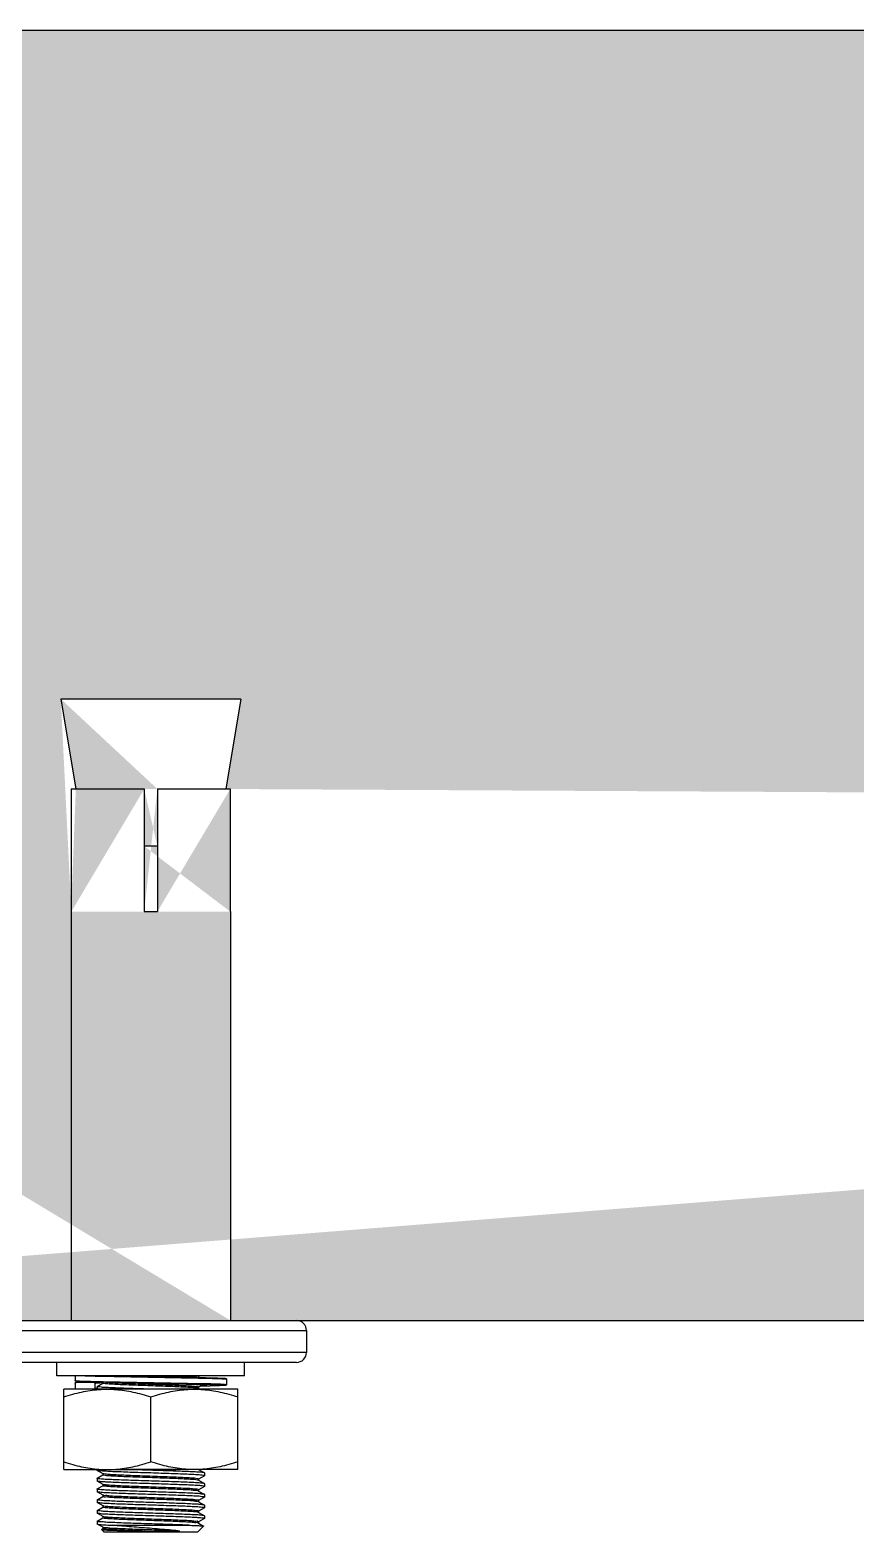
# Model space of a CAD drawing. Extents: x 69728788 to 150676229, y 20327566 to 43663798.
# Drawn here: x 75466547 to 75467007, y 20765391 to 20766228 of the extents above; entities that cross this region are included whole.
import ezdxf

# ---------------------------------------------------------------- set-up
doc = ezdxf.new("R2010")
doc.units = 0
doc.header["$LTSCALE"] = 1000
doc.header["$MEASUREMENT"] = 0
doc.layers.get('0').update_dxf_attribs({"linetype": 'CONTINUOUS'})
for name, color, linetype in [('02___PRT_ALL_AXES', 7, 'CONTINUOUS'), ('11122', 7, 'CONTINUOUS'), ('TC', 151, 'CONTINUOUS')]:
    doc.layers.add(name, color=color, linetype=linetype)

msp = doc.modelspace()

# ---------------------------------------------------------------- hatches: boundary and pattern name
at = {"layer": '11122'}
h = msp.add_hatch(dxfattribs=at)
h.set_pattern_fill('AR-CONC', color=256, scale=50, style=0)
h.set_pattern_definition([(50, (74975439, 21396213.66), (358.63009, -31.37607), [37.5, -412.5]), (355, (74975439, 21396213.66), (-69.37567, 376.09607), [30, -330]), (100.4514, (74975468.88, 21396211.05), (289.25469, 344.71977), [31.8701, -350.57106]), (46.1842, (74975439, 21396313.66), (533.62052, -82.7595), [56.25, -618.75]), (96.6356, (74975483.46, 21396306.77), (467.33135, 487.05894), [47.80514, -525.8565]), (351.1842, (74975439, 21396313.66), (467.33097, 487.0593), [45, -495]), (21, (74975489, 21396288.66), (298.45353, -201.30945), [37.5, -412.5]), (326, (74975489, 21396288.66), (121.65767, 362.57502), [30, -330]), (71.4514, (74975513.86, 21396271.9), (420.11131, 161.26525), [31.8701, -350.57106]), (37.5, (74975438.99, 21396213.66), (6.079928, 166.446927), [0, -326, 0, -335, 0, -331.25]), (7.5, (74975438.99, 21396213.66), (131.53477, 197.205856), [0, -191, 0, -318.5, 0, -126.25]), (327.5, (74975327.49, 21396213.66), (266.911218, -11.277436), [0, -125, 0, -390, 0, -517.5]), (317.5, (74975277.5, 21396213.66), (291.593085, 50.05249), [0, -162.5, 0, -259, 0, -367.5])])
h.paths.add_polyline_path([(75463445.36, 20765832.11), (75463061.07, 20765915.48), (75463246.2, 20765987.1), (75463246.2, 20766227.99), (75473337.88, 20766227.99), (75473337.88, 20765987.1), (75473152.75, 20765915.48), (75473537.04, 20765832.11), (75473337.88, 20765778.81), (75473337.88, 20765508.87), (75463246.2, 20765508.87), (75463246.2, 20765778.81)])
edge = h.paths.add_edge_path(flags=16)
edge.add_line((75466664.14, 20765855.2), (75466655.78, 20765805.07))
edge.add_line((75466664.14, 20765855.2), (75466563.88, 20765855.2))
edge.add_line((75466617.65, 20765805.07), (75466658.29, 20765805.07))
edge.add_line((75466569.73, 20765805.07), (75466610.36, 20765805.07))
edge.add_line((75466617.65, 20765773.17), (75466610.36, 20765773.17))
edge.add_line((75466658.29, 20765736.72), (75466658.44, 20765736.72))
edge.add_line((75466610.36, 20765736.72), (75466617.65, 20765736.72))
edge.add_line((75466569.58, 20765736.72), (75466569.73, 20765736.72))
edge.add_line((75466563.88, 20765855.2), (75466572.24, 20765805.07))
edge.add_line((75466569.58, 20765736.72), (75466569.58, 20765508.87))
edge.add_line((75466569.73, 20765805.07), (75466569.73, 20765736.72))
edge.add_line((75466610.36, 20765805.07), (75466610.36, 20765736.72))
edge.add_line((75466617.65, 20765805.07), (75466617.65, 20765736.72))
edge.add_line((75466658.29, 20765805.07), (75466658.29, 20765736.72))
edge.add_line((75466658.44, 20765736.72), (75466658.44, 20765508.87))
edge.add_line((75466084.14, 20765855.2), (75466092.49, 20765805.07))
edge.add_line((75466084.14, 20765855.2), (75466184.39, 20765855.2))
edge.add_line((75466130.62, 20765805.07), (75466089.98, 20765805.07))
edge.add_line((75466178.55, 20765805.07), (75466137.91, 20765805.07))
edge.add_line((75466130.62, 20765773.17), (75466137.91, 20765773.17))
edge.add_line((75466089.98, 20765736.72), (75466089.83, 20765736.72))
edge.add_line((75466137.91, 20765736.72), (75466130.62, 20765736.72))
edge.add_line((75466178.7, 20765736.72), (75466178.55, 20765736.72))
edge.add_line((75466184.39, 20765855.2), (75466176.04, 20765805.07))
edge.add_line((75466178.7, 20765736.72), (75466178.7, 20765508.87))
edge.add_line((75466178.55, 20765805.07), (75466178.55, 20765736.72))
edge.add_line((75466137.91, 20765805.07), (75466137.91, 20765736.72))
edge.add_line((75466130.62, 20765805.07), (75466130.62, 20765736.72))
edge.add_line((75466089.98, 20765805.07), (75466089.98, 20765736.72))
edge.add_line((75466089.83, 20765736.72), (75466089.83, 20765508.87))
edge.add_line((75470452.35, 20765855.2), (75470444, 20765805.07))
edge.add_line((75470452.35, 20765855.2), (75470352.1, 20765855.2))
edge.add_line((75470405.87, 20765805.07), (75470446.51, 20765805.07))
edge.add_line((75470357.94, 20765805.07), (75470398.58, 20765805.07))
edge.add_line((75470405.87, 20765773.17), (75470398.58, 20765773.17))
edge.add_line((75470446.51, 20765736.72), (75470446.66, 20765736.72))
edge.add_line((75470398.58, 20765736.72), (75470405.87, 20765736.72))
edge.add_line((75470357.79, 20765736.72), (75470357.94, 20765736.72))
edge.add_line((75470352.1, 20765855.2), (75470360.45, 20765805.07))
edge.add_line((75470357.79, 20765736.72), (75470357.79, 20765508.87))
edge.add_line((75470357.94, 20765805.07), (75470357.94, 20765736.72))
edge.add_line((75470398.58, 20765805.07), (75470398.58, 20765736.72))
edge.add_line((75470405.87, 20765805.07), (75470405.87, 20765736.72))
edge.add_line((75470446.51, 20765805.07), (75470446.51, 20765736.72))
edge.add_line((75470446.66, 20765736.72), (75470446.66, 20765508.87))
edge.add_line((75469872.35, 20765855.2), (75469880.71, 20765805.07))
edge.add_line((75469872.35, 20765855.2), (75469972.61, 20765855.2))
edge.add_line((75469918.84, 20765805.07), (75469878.2, 20765805.07))
edge.add_line((75469966.76, 20765805.07), (75469926.13, 20765805.07))
edge.add_line((75469918.84, 20765773.17), (75469926.13, 20765773.17))
edge.add_line((75469878.2, 20765736.72), (75469878.05, 20765736.72))
edge.add_line((75469926.13, 20765736.72), (75469918.84, 20765736.72))
edge.add_line((75469966.91, 20765736.72), (75469966.76, 20765736.72))
edge.add_line((75469972.61, 20765855.2), (75469964.25, 20765805.07))
edge.add_line((75469966.91, 20765736.72), (75469966.91, 20765508.87))
edge.add_line((75469966.76, 20765805.07), (75469966.76, 20765736.72))
edge.add_line((75469926.13, 20765805.07), (75469926.13, 20765736.72))
edge.add_line((75469918.84, 20765805.07), (75469918.84, 20765736.72))
edge.add_line((75469878.2, 20765805.07), (75469878.2, 20765736.72))
edge.add_line((75469878.05, 20765736.72), (75469878.05, 20765508.87))
edge.add_line((75472708.75, 20765854.67), (75472808.85, 20765854.67))
edge.add_line((75472755.16, 20765804.62), (75472714.59, 20765804.62))
edge.add_line((75472803.01, 20765804.62), (75472762.44, 20765804.62))
edge.add_line((75472708.75, 20765854.67), (75472717.09, 20765804.62))
edge.add_line((75472803.01, 20765804.62), (75472803.01, 20765736.37))
edge.add_line((75472762.44, 20765804.62), (75472762.44, 20765736.37))
edge.add_line((75472755.16, 20765804.62), (75472755.16, 20765736.37))
edge.add_line((75472714.59, 20765804.62), (75472714.59, 20765736.37))
edge.add_line((75472808.85, 20765854.67), (75472800.51, 20765804.62))
edge.add_line((75472714.59, 20765736.37), (75472714.44, 20765736.37))
edge.add_line((75472762.44, 20765736.37), (75472755.16, 20765736.37))
edge.add_line((75472803.16, 20765736.37), (75472803.01, 20765736.37))
edge.add_line((75472803.16, 20765736.37), (75472803.16, 20765508.87))
edge.add_line((75472714.44, 20765736.37), (75472714.44, 20765508.87))
edge.add_line((75472755.16, 20765772.77), (75472762.44, 20765772.77))

# ---------------------------------------------------------------- linework, layer by layer
at = {"color": 0, "linetype": 'Continuous'}
for p, q in [((75466569.73, 20765805.07), (75466569.73, 20765736.72)), ((75466569.73, 20765805.07), (75466610.36, 20765805.07)), ((75466610.36, 20765805.07), (75466610.36, 20765736.72)), ((75466617.65, 20765805.07), (75466617.65, 20765736.72)), ((75466617.65, 20765805.07), (75466658.29, 20765805.07)), ((75466658.29, 20765805.07), (75466658.29, 20765736.72)), ((75466569.58, 20765736.72), (75466569.58, 20765508.87)), ((75466569.58, 20765736.72), (75466569.73, 20765736.72)), ((75466610.36, 20765736.72), (75466617.65, 20765736.72)), ((75466658.29, 20765736.72), (75466658.44, 20765736.72)), ((75466658.44, 20765736.72), (75466658.44, 20765508.87)), ((75466052.99, 20765508.87), (75466697.92, 20765508.87)), ((75466047.39, 20765503.27), (75466700.72, 20765503.27)), ((75466700.72, 20765503.27), (75466700.72, 20765491.14)), ((75466700.72, 20765491.14), (75466047.39, 20765491.14)), ((75466695.12, 20765485.54), (75466052.99, 20765485.54)), ((75466571.82, 20765478.07), (75466571.82, 20765475.46)), ((75466571.82, 20765473.96), (75466571.82, 20765473.97)), ((75466571.82, 20765473.96), (75466571.82, 20765470.98)), ((75466582.46, 20765474.34), (75466572.2, 20765474.34)), ((75466574.04, 20765474.87), (75466573.57, 20765474.9)), ((75466574.6, 20765474.84), (75466574.04, 20765474.87)), ((75466575.26, 20765474.81), (75466574.6, 20765474.84)), ((75466576.05, 20765474.77), (75466575.26, 20765474.81)), ((75466577.5, 20765474.72), (75466576.05, 20765474.77)), ((75466579.99, 20765474.64), (75466577.5, 20765474.72)), ((75466577.52, 20765478.07), (75466583.02, 20765477.91)), ((75466582.47, 20765474.57), (75466579.99, 20765474.64)), ((75466595.75, 20765474.28), (75466582.47, 20765474.57)), ((75466582.86, 20765470.67), (75466582.65, 20765470.6)), ((75466582.91, 20765470.71), (75466582.86, 20765470.67)), ((75466583.02, 20765470.96), (75466582.91, 20765470.71)), ((75466583.02, 20765477.91), (75466584.03, 20765477.89)), ((75466583.02, 20765470.98), (75466583.02, 20765473.78)), ((75466583.02, 20765470.98), (75466583.02, 20765470.96)), ((75466584.14, 20765470.82), (75466583.73, 20765470.79)), ((75466584.03, 20765477.89), (75466584.14, 20765477.88)), ((75466584.14, 20765477.88), (75466584.18, 20765477.88)), ((75466584.14, 20765472.1), (75466584.19, 20765472.15)), ((75466584.18, 20765477.88), (75466640.59, 20765476.84)), ((75466584.19, 20765472.15), (75466587.36, 20765473.98)), ((75466587.12, 20765474.83), (75466587.38, 20765474.82)), ((75466587.38, 20765474.82), (75466587.43, 20765474.82)), ((75466587.38, 20765473.96), (75466587.38, 20765474.45)), ((75466587.43, 20765474.82), (75466643.84, 20765473.78)), ((75466593.12, 20765478.07), (75466613.93, 20765477.7)), ((75466606.82, 20765474.09), (75466595.75, 20765474.28)), ((75466598.24, 20765478.07), (75466603.1, 20765477.95)), ((75466598.24, 20765478.07), (75466611.27, 20765477.76)), ((75466603.1, 20765477.95), (75466610.32, 20765477.78)), ((75466611.07, 20765474.01), (75466606.82, 20765474.09)), ((75466610.32, 20765477.78), (75466613.93, 20765477.7)), ((75466611.07, 20765474.01), (75466614.01, 20765473.96)), ((75466611.27, 20765477.76), (75466613.93, 20765477.7)), ((75466613.93, 20765477.7), (75466630.43, 20765477.41)), ((75466613.93, 20765477.7), (75466614.01, 20765477.7)), ((75466614.01, 20765473.96), (75466614.78, 20765473.94)), ((75466614.01, 20765473.96), (75466614.78, 20765473.95)), ((75466614.78, 20765473.95), (75466643.59, 20765473.4)), ((75466617.62, 20765473.88), (75466614.78, 20765473.94)), ((75466624.71, 20765473.71), (75466617.62, 20765473.88)), ((75466629.55, 20765473.59), (75466624.71, 20765473.71)), ((75466633.6, 20765473.48), (75466629.55, 20765473.59)), ((75466636.14, 20765473.4), (75466633.6, 20765473.48)), ((75466638.28, 20765473.33), (75466636.14, 20765473.4)), ((75466640.04, 20765473.26), (75466638.28, 20765473.33)), ((75466641.48, 20765473.2), (75466640.04, 20765473.26)), ((75466640.58, 20765471.02), (75466640.46, 20765471.07)), ((75466640.59, 20765471.03), (75466641.34, 20765470.6)), ((75466640.64, 20765477.7), (75466640.64, 20765477.2)), ((75466640.64, 20765476.83), (75466640.9, 20765476.83)), ((75466640.64, 20765471.72), (75466640.64, 20765471.03)), ((75466641.34, 20765478.07), (75466640.65, 20765477.67)), ((75466643.1, 20765473.11), (75466640.65, 20765471.7)), ((75466640.9, 20765476.83), (75466644.6, 20765476.74)), ((75466642.28, 20765473.16), (75466641.48, 20765473.2)), ((75466646.68, 20765472.36), (75466641.58, 20765472.24)), ((75466642.96, 20765473.12), (75466642.28, 20765473.16)), ((75466643.54, 20765473.09), (75466642.96, 20765473.12)), ((75466643.1, 20765473.12), (75466643.19, 20765473.11)), ((75466643.19, 20765473.11), (75466643.79, 20765473.01)), ((75466643.59, 20765473.4), (75466643.83, 20765473.4)), ((75466643.83, 20765473.4), (75466643.87, 20765473.4)), ((75466643.84, 20765473.78), (75466643.88, 20765473.77)), ((75466649.63, 20765472.45), (75466646.68, 20765472.36)), ((75466651.34, 20765472.51), (75466649.63, 20765472.45)), ((75466652.29, 20765472.55), (75466651.34, 20765472.51)), ((75466653.09, 20765472.58), (75466652.29, 20765472.55)), ((75466656.2, 20765476.2), (75466656.2, 20765473.22)), ((75466584.19, 20765425.35), (75466584.14, 20765425.4)), ((75466584.14, 20765420.92), (75466584.19, 20765420.97)), ((75466587.38, 20765423.5), (75466584.19, 20765425.35)), ((75466584.19, 20765420.97), (75466587.36, 20765422.81)), ((75466587.43, 20765423.47), (75466587.38, 20765423.5)), ((75466587.38, 20765422.79), (75466587.38, 20765423.47)), ((75466587.78, 20765423.37), (75466587.45, 20765423.51)), ((75466640.59, 20765419.85), (75466640.47, 20765419.9)), ((75466640.59, 20765419.86), (75466640.64, 20765419.83)), ((75466640.64, 20765425.8), (75466643.83, 20765423.96)), ((75466640.64, 20765420.55), (75466640.64, 20765419.86)), ((75466640.64, 20765419.83), (75466643.83, 20765417.99)), ((75466643.83, 20765422.36), (75466640.65, 20765420.52)), ((75466643.88, 20765423.91), (75466643.83, 20765423.96)), ((75466584.19, 20765419.37), (75466584.14, 20765419.43)), ((75466584.14, 20765414.95), (75466584.19, 20765415)), ((75466584.19, 20765413.4), (75466584.14, 20765413.45)), ((75466587.38, 20765417.53), (75466584.19, 20765419.37)), ((75466584.19, 20765415), (75466587.36, 20765416.83)), ((75466587.38, 20765411.56), (75466584.19, 20765413.4)), ((75466587.43, 20765417.5), (75466587.38, 20765417.53)), ((75466587.38, 20765416.81), (75466587.38, 20765417.5)), ((75466587.43, 20765411.53), (75466587.38, 20765411.56)), ((75466587.38, 20765410.84), (75466587.38, 20765411.53)), ((75466587.54, 20765411.48), (75466587.52, 20765411.55)), ((75466640.59, 20765413.88), (75466640.64, 20765413.86)), ((75466640.64, 20765414.57), (75466640.64, 20765413.88)), ((75466640.64, 20765413.86), (75466643.83, 20765412.01)), ((75466643.83, 20765416.39), (75466640.65, 20765414.55)), ((75466643.88, 20765417.93), (75466643.83, 20765417.99)), ((75466643.88, 20765411.96), (75466643.83, 20765412.01)), ((75466584.14, 20765408.97), (75466584.19, 20765409.03)), ((75466584.19, 20765407.43), (75466584.14, 20765407.48)), ((75466584.14, 20765403), (75466584.19, 20765403.05)), ((75466584.19, 20765409.03), (75466587.36, 20765410.86)), ((75466587.38, 20765405.58), (75466584.19, 20765407.43)), ((75466584.19, 20765403.05), (75466587.36, 20765404.89)), ((75466587.43, 20765405.55), (75466587.38, 20765405.58)), ((75466587.38, 20765404.87), (75466587.38, 20765405.55)), ((75466587.57, 20765405.53), (75466587.44, 20765405.58)), ((75466640.59, 20765407.91), (75466640.6, 20765407.97)), ((75466640.59, 20765407.91), (75466640.64, 20765407.88)), ((75466640.64, 20765408.6), (75466640.64, 20765407.91)), ((75466640.64, 20765407.88), (75466643.83, 20765406.04)), ((75466643.83, 20765410.41), (75466640.65, 20765408.58)), ((75466643.83, 20765404.44), (75466640.65, 20765402.6)), ((75466643.88, 20765405.99), (75466643.83, 20765406.04)), ((75466584.19, 20765401.45), (75466584.14, 20765401.51)), ((75466584.14, 20765397.03), (75466584.19, 20765397.08)), ((75466584.14, 20765395.53), (75466584.19, 20765395.48)), ((75466587.38, 20765399.61), (75466584.19, 20765401.45)), ((75466584.19, 20765397.08), (75466587.36, 20765398.91)), ((75466587.38, 20765393.64), (75466584.19, 20765395.48)), ((75466587.43, 20765399.58), (75466587.38, 20765399.61)), ((75466587.38, 20765398.89), (75466587.38, 20765399.58)), ((75466587.5, 20765399.48), (75466587.41, 20765399.59)), ((75466592.88, 20765394.79), (75466635.12, 20765394.79)), ((75466640.5, 20765395.92), (75466640.44, 20765396.02)), ((75466640.58, 20765401.92), (75466640.46, 20765401.97)), ((75466640.59, 20765401.94), (75466640.64, 20765401.91)), ((75466640.59, 20765395.96), (75466640.64, 20765395.94)), ((75466640.64, 20765402.63), (75466640.64, 20765401.94)), ((75466640.64, 20765401.91), (75466643.83, 20765400.07)), ((75466640.64, 20765396.65), (75466640.64, 20765395.96)), ((75466640.64, 20765395.94), (75466643.39, 20765394.35)), ((75466643.83, 20765398.47), (75466640.65, 20765396.63)), ((75466643.88, 20765400.01), (75466643.83, 20765400.07)), ((75466587.88, 20765391.05), (75466586.51, 20765392.42)), ((75466586.52, 20765392.46), (75466587.36, 20765392.94)), ((75466587.43, 20765393.61), (75466587.38, 20765393.64)), ((75466587.38, 20765392.92), (75466587.38, 20765393.61)), ((75466587.88, 20765391.05), (75466640.14, 20765391.05)), ((75466610.45, 20765391.55), (75466630.16, 20765391.55)), ((75466640.14, 20765391.05), (75466643.4, 20765394.31)), ((75466643.39, 20765394.35), (75466643.4, 20765394.31))]:
    msp.add_line(p, q, dxfattribs=at)
for points in [[(75466573.57, 20765474.9), (75466573.36, 20765474.91), (75466573.18, 20765474.93), (75466573.01, 20765474.94), (75466572.86, 20765474.95), (75466572.73, 20765474.97), (75466572.61, 20765474.98), (75466572.51, 20765474.99), (75466572.41, 20765475), (75466572.33, 20765475.02), (75466572.26, 20765475.03), (75466572.19, 20765475.05), (75466572.13, 20765475.07), (75466572.06, 20765475.1), (75466571.97, 20765475.15), (75466571.85, 20765475.31), (75466571.82, 20765475.44)], [(75466572.45, 20765474.42), (75466573, 20765474.48), (75466573.97, 20765474.54), (75466575.71, 20765474.63), (75466577.83, 20765474.71)], [(75466583.73, 20765470.79), (75466583.56, 20765470.77), (75466583.41, 20765470.76), (75466583.27, 20765470.74), (75466583.15, 20765470.73), (75466583.05, 20765470.71), (75466582.97, 20765470.7), (75466582.9, 20765470.69)], [(75466630.43, 20765477.41), (75466635.54, 20765477.31), (75466640.25, 20765477.21)], [(75466640.25, 20765477.21), (75466644.48, 20765477.11), (75466648.12, 20765477.02), (75466651.13, 20765476.92), (75466653.38, 20765476.82), (75466654.45, 20765476.76), (75466654.99, 20765476.72), (75466655.3, 20765476.69), (75466655.51, 20765476.67), (75466655.66, 20765476.64), (75466655.76, 20765476.62), (75466655.85, 20765476.6), (75466655.92, 20765476.58), (75466656.01, 20765476.54), (75466656.12, 20765476.44), (75466656.19, 20765476.23), (75466656.2, 20765476.2)], [(75466645.18, 20765472.91), (75466645.17, 20765472.91), (75466645.15, 20765472.92), (75466645.1, 20765472.93), (75466645.03, 20765472.94), (75466644.94, 20765472.96), (75466644.83, 20765472.97), (75466644.71, 20765472.99), (75466644.57, 20765473), (75466644.41, 20765473.02), (75466644.22, 20765473.03), (75466644.02, 20765473.05), (75466643.79, 20765473.07), (75466643.54, 20765473.09)], [(75466656.2, 20765473.22), (75466656.19, 20765473.16), (75466656.09, 20765472.96), (75466655.99, 20765472.87), (75466655.92, 20765472.84), (75466655.85, 20765472.81), (75466655.78, 20765472.8), (75466655.71, 20765472.78), (75466655.63, 20765472.77), (75466655.53, 20765472.75), (75466655.42, 20765472.74), (75466655.3, 20765472.73), (75466655.15, 20765472.71), (75466654.98, 20765472.7), (75466654.79, 20765472.68), (75466654.58, 20765472.67), (75466654.34, 20765472.65), (75466654.07, 20765472.63), (75466653.77, 20765472.62), (75466653.09, 20765472.58)]]:
    msp.add_lwpolyline(points, dxfattribs=at)
for centre, start, end in [((75466695.12, 20765503.27), 0, 90), ((75466695.12, 20765491.14), 270, 0)]:
    msp.add_arc(centre, 5.6, start, end, dxfattribs=at)
for points, start_tangent, end_tangent in [([(75466571.82, 20765475.46), (75466572.22, 20765475.36), (75466573.41, 20765475.26), (75466575.28, 20765475.16), (75466577.57, 20765475.08), (75466580.17, 20765475), (75466582.91, 20765474.93), (75466585.74, 20765474.86), (75466587.12, 20765474.83)], (0.000812, -1), (0.999759, -0.021948)), ([(75466571.82, 20765473.97), (75466571.85, 20765474.1), (75466571.93, 20765474.23), (75466572.05, 20765474.31), (75466572.2, 20765474.34)], (0.022015, 0.999758), (1, 0.000012)), ([(75466572.2, 20765470.6), (75466572.05, 20765470.63), (75466571.93, 20765470.71), (75466571.85, 20765470.83), (75466571.82, 20765470.98)], (-1, 0.000009), (0, 1)), ([(75466577.81, 20765474.71), (75466575.73, 20765474.63), (75466573.82, 20765474.53), (75466572.6, 20765474.44), (75466572.2, 20765474.34)], (-0.999134, -0.041598), (-0.00163, -0.999999)), ([(75466583.76, 20765474.54), (75466583.54, 20765474.52), (75466583.01, 20765474.47), (75466582.68, 20765474.42), (75466582.51, 20765474.38), (75466582.46, 20765474.34)], (-0.996851, -0.079298), (-0.000108, -1)), ([(75466582.46, 20765474.34), (75466582.64, 20765474.31), (75466582.79, 20765474.23), (75466582.91, 20765474.1), (75466582.99, 20765473.95), (75466583.02, 20765473.78)], (1, 0.000001), (0, -1)), ([(75466587.37, 20765474.16), (75466585.99, 20765474.09), (75466584.87, 20765474.02), (75466584.08, 20765473.96), (75466583.56, 20765473.91), (75466583.24, 20765473.86), (75466583.07, 20765473.82), (75466583.02, 20765473.78)], (-0.998986, -0.045029), (-0.000052, -1)), ([(75466584.14, 20765471.15), (75466583.37, 20765471.08), (75466583.02, 20765470.98)], (-0.986244, -0.165296), (-0.000736, -1)), ([(75466614.01, 20765470.6), (75466608.53, 20765470.78), (75466602.81, 20765470.97), (75466597.53, 20765471.16), (75466592.99, 20765471.34), (75466589.28, 20765471.53), (75466586.45, 20765471.72), (75466584.72, 20765471.91), (75466584.14, 20765472.09)], (-0.999492, 0.031868), (-0.050502, 0.998724)), ([(75466584.14, 20765472.09), (75466584.14, 20765472.1)], (-0.050503, 0.998724), (0, 1)), ([(75466587.38, 20765474.16), (75466587.37, 20765474.16)], (-0.998988, -0.044986), (-0.998986, -0.04503)), ([(75466587.4, 20765474.16), (75466587.38, 20765474.16)], (-0.998993, -0.044859), (-0.998988, -0.044985)), ([(75466640.46, 20765471.07), (75466640.11, 20765471.16), (75466638.42, 20765471.37), (75466635.63, 20765471.57), (75466631.88, 20765471.77), (75466627.32, 20765471.97), (75466622.17, 20765472.17), (75466616.66, 20765472.37), (75466611.03, 20765472.58), (75466605.53, 20765472.78), (75466600.4, 20765472.98), (75466595.89, 20765473.18), (75466592.19, 20765473.38), (75466589.47, 20765473.58), (75466587.84, 20765473.78), (75466587.39, 20765473.97)], (-0.943848, 0.33038), (-0.613481, 0.789709)), ([(75466637.85, 20765472.15), (75466635.63, 20765472.31), (75466631.88, 20765472.52), (75466627.32, 20765472.72), (75466622.17, 20765472.92), (75466616.66, 20765473.12), (75466611.03, 20765473.32), (75466605.53, 20765473.52), (75466600.4, 20765473.72), (75466595.89, 20765473.93), (75466592.19, 20765474.13), (75466589.47, 20765474.33), (75466588.68, 20765474.37)], (-0.997868, 0.065264), (-0.995147, 0.098398)), ([(75466614.78, 20765473.94), (75466615.22, 20765473.93), (75466618.43, 20765473.86), (75466621.69, 20765473.79), (75466625.03, 20765473.71), (75466628.47, 20765473.62), (75466631.91, 20765473.53), (75466635.34, 20765473.43), (75466638.51, 20765473.32), (75466641.15, 20765473.22), (75466643.1, 20765473.12)], (0.999741, -0.022737), (0.990934, -0.134352)), ([(75466639.45, 20765477.22), (75466637.56, 20765477.41), (75466634.41, 20765477.61), (75466630.35, 20765477.81), (75466625.56, 20765478.02), (75466624.16, 20765478.07)], (-0.998972, 0.045339), (-0.999262, 0.038405)), ([(75466640.64, 20765471.72), (75466640.11, 20765471.91), (75466638.42, 20765472.11), (75466637.85, 20765472.15)], (-0.48086, 0.876797), (-0.997868, 0.065264)), ([(75466640.58, 20765477.74), (75466640.59, 20765477.75), (75466639.65, 20765477.96), (75466638.47, 20765478.04)], (0.580061, 0.814573), (-0.993596, 0.112994)), ([(75466640.59, 20765476.84), (75466640.61, 20765476.84)], (0.999751, -0.022298), (0.999751, -0.02232)), ([(75466640.61, 20765476.84), (75466640.64, 20765476.83)], (0.999751, -0.02232), (0.99975, -0.022351)), ([(75466643.87, 20765473.4), (75466646.31, 20765473.33), (75466649.66, 20765473.23), (75466652.32, 20765473.14), (75466654.26, 20765473.04), (75466655.43, 20765472.94), (75466655.82, 20765472.84), (75466655.42, 20765472.74), (75466654.23, 20765472.64), (75466652.28, 20765472.55), (75466649.6, 20765472.45), (75466646.27, 20765472.35), (75466642.54, 20765472.26), (75466641.58, 20765472.24)], (0.999709, -0.024139), (-0.999744, -0.022638)), ([(75466643.79, 20765473.01), (75466644.57, 20765473), (75466645.28, 20765472.9), (75466645.29, 20765472.79), (75466644.6, 20765472.68), (75466643.23, 20765472.58), (75466642.07, 20765472.49)], (0.991548, -0.129742), (-0.99958, -0.028996)), ([(75466644.09, 20765473.07), (75466642.88, 20765472.95), (75466642.81, 20765472.94)], (-0.997933, 0.064259), (-0.990272, -0.139145)), ([(75466643.88, 20765473.77), (75466646.6, 20765473.71), (75466649.98, 20765473.61), (75466652.66, 20765473.51), (75466654.62, 20765473.41), (75466655.8, 20765473.31), (75466656.2, 20765473.22)], (0.999719, -0.023686), (0.185176, -0.982705)), ([(75466644.6, 20765476.74), (75466648.11, 20765476.65), (75466651.24, 20765476.55), (75466653.64, 20765476.45), (75466655.27, 20765476.35), (75466656.09, 20765476.25), (75466656.1, 20765476.2)], (0.999753, -0.022244), (0.014583, -0.999894)), ([(75466584.14, 20765420.91), (75466584.14, 20765420.92)], (-0.050198, 0.998739), (0, 1)), ([(75466643.86, 20765418), (75466643.31, 20765418.12), (75466641.64, 20765418.3), (75466638.94, 20765418.49), (75466635.29, 20765418.67), (75466630.82, 20765418.86), (75466625.66, 20765419.05), (75466620.11, 20765419.23), (75466614.38, 20765419.41), (75466608.56, 20765419.6), (75466602.85, 20765419.79), (75466597.59, 20765419.98), (75466593.06, 20765420.17), (75466589.31, 20765420.35), (75466586.47, 20765420.54), (75466584.72, 20765420.73), (75466584.14, 20765420.91)], (-0.44984, 0.893109), (-0.050197, 0.998739)), ([(75466643.87, 20765422.42), (75466643.3, 20765422.6), (75466641.6, 20765422.79), (75466638.84, 20765422.97), (75466635.13, 20765423.16), (75466630.6, 20765423.35), (75466625.44, 20765423.53), (75466619.84, 20765423.72), (75466614.01, 20765423.91), (75466608.18, 20765424.09), (75466602.58, 20765424.28), (75466597.42, 20765424.47), (75466592.89, 20765424.65), (75466589.18, 20765424.84), (75466586.42, 20765425.03), (75466584.72, 20765425.21), (75466584.16, 20765425.33)], (-0.050562, 0.998721), (-0.439744, 0.898123)), ([(75466640.47, 20765419.9), (75466640.05, 20765420), (75466638.29, 20765420.2), (75466635.44, 20765420.4), (75466631.63, 20765420.61), (75466627.04, 20765420.81), (75466621.86, 20765421.01), (75466616.33, 20765421.21), (75466610.7, 20765421.41), (75466605.21, 20765421.61), (75466600.12, 20765421.81), (75466595.65, 20765422.02), (75466592, 20765422.22), (75466589.34, 20765422.42), (75466587.78, 20765422.62), (75466587.4, 20765422.81)], (-0.952949, 0.303131), (-0.642644, 0.766165)), ([(75466640.64, 20765420.55), (75466640.05, 20765420.75), (75466638.29, 20765420.95), (75466635.44, 20765421.15), (75466631.63, 20765421.35), (75466627.04, 20765421.55), (75466621.86, 20765421.76), (75466616.33, 20765421.96), (75466610.7, 20765422.16), (75466605.21, 20765422.36), (75466600.12, 20765422.56), (75466595.65, 20765422.76), (75466592, 20765422.96), (75466589.34, 20765423.17), (75466587.78, 20765423.37)], (0.000602, 1), (-0.941401, 0.337289)), ([(75466643.88, 20765422.41), (75466643.87, 20765422.42)], (0, 1), (-0.050563, 0.998721)), ([(75466606.28, 20765413.7), (75466601.04, 20765413.88), (75466596.22, 20765414.06), (75466592.08, 20765414.24), (75466588.69, 20765414.41), (75466586.19, 20765414.59), (75466584.66, 20765414.77), (75466584.14, 20765414.94)], (-0.999457, 0.032936), (-0.056644, 0.998394)), ([(75466584.14, 20765414.94), (75466584.14, 20765414.95)], (-0.056644, 0.998394), (0, 1)), ([(75466643.87, 20765410.48), (75466643.3, 20765410.65), (75466641.6, 20765410.84), (75466638.84, 20765411.03), (75466635.13, 20765411.21), (75466630.6, 20765411.4), (75466625.44, 20765411.59), (75466619.84, 20765411.77), (75466614.01, 20765411.96), (75466608.18, 20765412.15), (75466602.58, 20765412.33), (75466597.42, 20765412.52), (75466592.89, 20765412.71), (75466589.18, 20765412.89), (75466586.42, 20765413.08), (75466584.72, 20765413.27), (75466584.16, 20765413.39)], (-0.050562, 0.998721), (-0.439744, 0.898123)), ([(75466606.28, 20765418.18), (75466601.68, 20765418.34), (75466597.42, 20765418.49), (75466593.59, 20765418.65), (75466590.31, 20765418.8), (75466587.67, 20765418.96), (75466585.73, 20765419.12), (75466584.54, 20765419.27), (75466584.17, 20765419.36)], (-0.999457, 0.032936), (-0.630908, 0.775858)), ([(75466607.12, 20765415.57), (75466601.86, 20765415.77), (75466597.14, 20765415.97), (75466593.19, 20765416.17), (75466590.16, 20765416.37), (75466588.2, 20765416.58), (75466587.39, 20765416.78), (75466587.4, 20765416.79)], (-0.999318, 0.036929), (0.642637, 0.766171)), ([(75466607.12, 20765416.32), (75466601.86, 20765416.52), (75466597.14, 20765416.72), (75466593.19, 20765416.92), (75466590.16, 20765417.12), (75466588.2, 20765417.32), (75466587.4, 20765417.48)], (-0.999318, 0.036929), (-0.631336, 0.77551)), ([(75466640.58, 20765408.64), (75466640.59, 20765408.66), (75466639.65, 20765408.86), (75466637.56, 20765409.06), (75466634.41, 20765409.26), (75466630.35, 20765409.46), (75466625.56, 20765409.67), (75466620.26, 20765409.87), (75466614.67, 20765410.07), (75466609.06, 20765410.27), (75466603.66, 20765410.47), (75466598.73, 20765410.67), (75466594.48, 20765410.88), (75466591.11, 20765411.08), (75466588.76, 20765411.28), (75466587.54, 20765411.48)], (0.580286, 0.814413), (-0.375024, 0.927015)), ([(75466643.87, 20765416.45), (75466643.38, 20765416.61), (75466641.89, 20765416.79), (75466639.47, 20765416.96), (75466636.2, 20765417.14), (75466632.19, 20765417.31), (75466627.57, 20765417.48), (75466622.49, 20765417.66), (75466617.13, 20765417.83), (75466611.67, 20765418.01), (75466606.28, 20765418.18)], (-0.05872, 0.998275), (-0.999457, 0.032936)), ([(75466643.86, 20765412.03), (75466643.26, 20765412.15), (75466641.39, 20765412.35), (75466638.35, 20765412.55), (75466634.39, 20765412.74), (75466629.62, 20765412.93), (75466624.11, 20765413.12), (75466618.18, 20765413.32), (75466612.18, 20765413.51), (75466606.28, 20765413.7)], (-0.402552, 0.915397), (-0.999457, 0.032936)), ([(75466640.56, 20765414.52), (75466640.39, 20765414.7), (75466639.04, 20765414.9), (75466636.56, 20765415.11), (75466633.07, 20765415.31), (75466628.74, 20765415.51), (75466623.74, 20765415.71), (75466618.31, 20765415.91), (75466612.68, 20765416.11), (75466607.12, 20765416.32)], (-0.491794, 0.870711), (-0.999318, 0.036929)), ([(75466640.52, 20765413.83), (75466640.39, 20765413.96), (75466639.04, 20765414.16), (75466636.56, 20765414.36), (75466633.07, 20765414.56), (75466628.74, 20765414.76), (75466623.74, 20765414.96), (75466618.31, 20765415.17), (75466612.68, 20765415.37), (75466607.12, 20765415.57)], (-0.623148, 0.782104), (-0.999318, 0.036929)), ([(75466643.88, 20765416.44), (75466643.87, 20765416.45)], (0, 1), (-0.05872, 0.998275)), ([(75466584.14, 20765408.96), (75466584.14, 20765408.97)], (-0.050245, 0.998737), (0, 1)), ([(75466643.86, 20765406.05), (75466643.31, 20765406.17), (75466641.64, 20765406.36), (75466638.94, 20765406.54), (75466635.29, 20765406.73), (75466630.83, 20765406.91), (75466625.67, 20765407.1), (75466620.11, 20765407.28), (75466614.38, 20765407.47), (75466608.57, 20765407.65), (75466602.85, 20765407.84), (75466597.58, 20765408.03), (75466593.05, 20765408.22), (75466589.31, 20765408.41), (75466586.47, 20765408.6), (75466584.72, 20765408.79), (75466584.14, 20765408.96)], (-0.449883, 0.893087), (-0.050246, 0.998737)), ([(75466584.14, 20765402.99), (75466584.14, 20765403)], (-0.051676, 0.998664), (0, 1)), ([(75466643.86, 20765400.08), (75466643.3, 20765400.2), (75466641.54, 20765400.39), (75466638.69, 20765400.58), (75466634.94, 20765400.77), (75466630.43, 20765400.95), (75466625.18, 20765401.14), (75466619.48, 20765401.33), (75466613.66, 20765401.52), (75466607.91, 20765401.7), (75466602.37, 20765401.89), (75466597.22, 20765402.07), (75466592.75, 20765402.26), (75466589.09, 20765402.44), (75466586.37, 20765402.63), (75466584.7, 20765402.81), (75466584.14, 20765402.99)], (-0.43573, 0.900078), (-0.051676, 0.998664)), ([(75466643.87, 20765404.5), (75466643.3, 20765404.68), (75466641.6, 20765404.87), (75466638.84, 20765405.05), (75466635.13, 20765405.24), (75466630.6, 20765405.43), (75466625.44, 20765405.61), (75466619.84, 20765405.8), (75466614.01, 20765405.99), (75466608.18, 20765406.17), (75466602.58, 20765406.36), (75466597.42, 20765406.55), (75466592.89, 20765406.73), (75466589.18, 20765406.92), (75466586.42, 20765407.11), (75466584.72, 20765407.29), (75466584.16, 20765407.41)], (-0.050562, 0.998721), (-0.439744, 0.898123)), ([(75466640.46, 20765401.97), (75466640.11, 20765402.07), (75466638.42, 20765402.27), (75466635.63, 20765402.47), (75466631.88, 20765402.67), (75466627.33, 20765402.88), (75466622.18, 20765403.08), (75466616.66, 20765403.28), (75466611.03, 20765403.48), (75466605.53, 20765403.68), (75466600.41, 20765403.88), (75466595.89, 20765404.08), (75466592.19, 20765404.29), (75466589.47, 20765404.49), (75466587.84, 20765404.69), (75466587.39, 20765404.88)], (-0.94381, 0.330487), (-0.61327, 0.789874)), ([(75466640.6, 20765407.97), (75466639.65, 20765408.11), (75466637.56, 20765408.32), (75466634.41, 20765408.52), (75466630.35, 20765408.72), (75466625.56, 20765408.92), (75466620.26, 20765409.12), (75466614.67, 20765409.32), (75466609.06, 20765409.52), (75466603.66, 20765409.73), (75466598.73, 20765409.93), (75466594.48, 20765410.13), (75466591.11, 20765410.33), (75466588.76, 20765410.53), (75466587.54, 20765410.73), (75466587.51, 20765410.86)], (-0.394986, 0.918687), (-0.127461, 0.991844)), ([(75466640.64, 20765402.62), (75466640.11, 20765402.82), (75466638.42, 20765403.02), (75466635.63, 20765403.22), (75466631.88, 20765403.42), (75466627.33, 20765403.62), (75466622.18, 20765403.82), (75466616.66, 20765404.02), (75466611.03, 20765404.23), (75466605.53, 20765404.43), (75466600.41, 20765404.63), (75466595.89, 20765404.83), (75466592.19, 20765405.03), (75466589.47, 20765405.23), (75466587.84, 20765405.44), (75466587.57, 20765405.53)], (-0.481675, 0.87635), (-0.930204, 0.367043)), ([(75466643.88, 20765410.47), (75466643.87, 20765410.48)], (0, 1), (-0.050563, 0.998721)), ([(75466643.88, 20765404.49), (75466643.87, 20765404.5)], (0, 1), (-0.050563, 0.998721)), ([(75466643.87, 20765398.53), (75466643.3, 20765398.71), (75466641.6, 20765398.89), (75466638.84, 20765399.08), (75466635.13, 20765399.27), (75466630.6, 20765399.45), (75466625.44, 20765399.64), (75466619.84, 20765399.83), (75466614.01, 20765400.01), (75466608.18, 20765400.2), (75466602.58, 20765400.39), (75466597.42, 20765400.57), (75466592.89, 20765400.76), (75466589.18, 20765400.95), (75466586.42, 20765401.13), (75466584.72, 20765401.32), (75466584.16, 20765401.44)], (-0.050562, 0.998721), (-0.439744, 0.898123)), ([(75466584.19, 20765395.49), (75466584.71, 20765395.35), (75466586.41, 20765395.16), (75466589.17, 20765394.97), (75466592.88, 20765394.79)], (0.884368, -0.466791), (0.998987, -0.044991)), ([(75466635.12, 20765394.79), (75466630.41, 20765394.98), (75466625.02, 20765395.17), (75466619.18, 20765395.37), (75466613.13, 20765395.56), (75466607.11, 20765395.75), (75466601.38, 20765395.95), (75466596.17, 20765396.14), (75466591.69, 20765396.34), (75466588.14, 20765396.53), (75466585.66, 20765396.72), (75466584.34, 20765396.92), (75466584.27, 20765397.07)], (-0.998989, 0.04495), (-0.304567, 0.952491)), ([(75466640.44, 20765396.02), (75466639.15, 20765396.23), (75466636.73, 20765396.43), (75466633.3, 20765396.63), (75466629.01, 20765396.83), (75466624.05, 20765397.03), (75466618.63, 20765397.23), (75466613.01, 20765397.44), (75466607.44, 20765397.64), (75466602.15, 20765397.84), (75466597.4, 20765398.04), (75466593.39, 20765398.24), (75466590.31, 20765398.44), (75466588.28, 20765398.64), (75466587.41, 20765398.85), (75466587.42, 20765398.86)], (-0.621634, 0.783308), (0.628386, 0.777902)), ([(75466640.53, 20765396.61), (75466640.44, 20765396.77), (75466639.15, 20765396.97), (75466636.73, 20765397.17), (75466633.3, 20765397.38), (75466629.01, 20765397.58), (75466624.05, 20765397.78), (75466618.63, 20765397.98), (75466613.01, 20765398.18), (75466607.44, 20765398.38), (75466602.15, 20765398.58), (75466597.4, 20765398.79), (75466593.39, 20765398.99), (75466590.31, 20765399.19), (75466588.28, 20765399.39), (75466587.5, 20765399.48)], (-0.345177, 0.938538), (-0.94902, 0.315215)), ([(75466630.16, 20765391.55), (75466625.6, 20765392.03), (75466620.33, 20765392.5), (75466614.7, 20765392.96), (75466608.97, 20765393.42), (75466603.27, 20765393.87), (75466597.79, 20765394.33), (75466592.88, 20765394.79)], (-0.993618, 0.112801), (-0.995127, 0.098603)), ([(75466635.12, 20765394.79), (75466638.73, 20765394.67), (75466641.38, 20765394.55), (75466642.95, 20765394.43), (75466643.42, 20765394.33)], (0.999576, -0.029101), (-0.572034, -0.82023)), ([(75466643.88, 20765398.52), (75466643.87, 20765398.53)], (0, 1), (-0.050563, 0.998721)), ([(75466586.51, 20765392.42), (75466587.2, 20765392.3), (75466588.99, 20765392.17), (75466591.82, 20765392.05), (75466595.53, 20765391.93), (75466600.04, 20765391.8), (75466605.11, 20765391.68), (75466610.45, 20765391.55)], (0.707102, -0.707111), (0.999741, -0.022759)), ([(75466610.45, 20765391.55), (75466605.27, 20765391.74), (75466600.43, 20765391.93), (75466596.14, 20765392.13), (75466592.57, 20765392.32), (75466589.85, 20765392.51), (75466588.1, 20765392.7), (75466587.39, 20765392.89), (75466587.4, 20765392.9)], (-0.999352, 0.035994), (0.626426, 0.779481)), ([(75466630.16, 20765391.55), (75466625.37, 20765391.75), (75466620.08, 20765391.95), (75466614.52, 20765392.15), (75466608.94, 20765392.35), (75466603.59, 20765392.56), (75466598.69, 20765392.76), (75466594.47, 20765392.96), (75466591.12, 20765393.16), (75466588.78, 20765393.36), (75466587.55, 20765393.56), (75466587.52, 20765393.64)], (-0.998994, 0.044847), (-0.3027, 0.953086))]:
    msp.add_spline(points, degree=3, dxfattribs=dict(at, start_tangent=start_tangent, end_tangent=end_tangent))
msp.add_open_spline([(75466643.86, 20765423.97), (75466643.78, 20765424.15), (75466642.76, 20765424), (75466641.27, 20765424.43), (75466638.35, 20765424.45), (75466634.7, 20765424.69), (75466630.18, 20765424.85), (75466625.04, 20765425.04), (75466619.46, 20765425.23), (75466613.7, 20765425.41), (75466608, 20765425.59), (75466604.01, 20765425.72), (75466601.96, 20765425.79), (75466601.74, 20765425.8)], degree=3, knots=[0, 0, 0, 0, 0.027815, 0.112951, 0.250907, 0.43217, 0.649711, 0.902138, 1.176792, 1.457527, 1.735292, 2.002231, 2.033359, 2.033359, 2.033359, 2.033359], dxfattribs=at)
at = {"layer": '02___PRT_ALL_AXES', "color": 0, "linetype": 'Continuous'}
for p, q in [((75466563.88, 20765855.2), (75466572.24, 20765805.07)), ((75466664.14, 20765855.2), (75466563.88, 20765855.2)), ((75466664.14, 20765855.2), (75466655.78, 20765805.07)), ((75466617.65, 20765773.17), (75466610.36, 20765773.17)), ((75466561.74, 20765478.07), (75466561.74, 20765485.54)), ((75466666.28, 20765478.07), (75466666.28, 20765485.54)), ((75466666.28, 20765478.07), (75466561.74, 20765478.07)), ((75466565.48, 20765425.8), (75466565.48, 20765470.6)), ((75466662.54, 20765470.6), (75466565.48, 20765470.6)), ((75466584.14, 20765472.1), (75466584.14, 20765470.6)), ((75466662.54, 20765425.8), (75466662.54, 20765470.6)), ((75466614.01, 20765430.14), (75466614.01, 20765466.27)), ((75466614.01, 20765430.14), (75466614.01, 20765436.28)), ((75466565.48, 20765425.8), (75466627.91, 20765425.8)), ((75466584.14, 20765425.8), (75466584.14, 20765425.4)), ((75466584.14, 20765420.92), (75466584.14, 20765419.43)), ((75466662.54, 20765425.8), (75466600.1, 20765425.8)), ((75466643.88, 20765423.91), (75466643.88, 20765422.41)), ((75466584.14, 20765414.95), (75466584.14, 20765413.45)), ((75466643.88, 20765417.93), (75466643.88, 20765416.44)), ((75466643.88, 20765411.96), (75466643.88, 20765410.47)), ((75466584.14, 20765408.97), (75466584.14, 20765407.48)), ((75466584.14, 20765403), (75466584.14, 20765401.51)), ((75466643.88, 20765405.99), (75466643.88, 20765404.49)), ((75466584.14, 20765397.03), (75466584.14, 20765395.53)), ((75466643.88, 20765400.01), (75466643.88, 20765398.52))]:
    msp.add_line(p, q, dxfattribs=at)
for points, start_tangent, end_tangent in [([(75466565.48, 20765466.27), (75466570.54, 20765467.82), (75466575.42, 20765469.02), (75466580.21, 20765469.89), (75466584.98, 20765470.42), (75466589.74, 20765470.6)], (0.948683, 0.316228), (1, 0.000001)), ([(75466589.74, 20765470.6), (75466594.51, 20765470.42), (75466599.27, 20765469.89), (75466604.07, 20765469.02), (75466608.95, 20765467.82), (75466614.01, 20765466.27)], (1, 0), (0.948683, -0.316228)), ([(75466614.01, 20765466.27), (75466619.07, 20765467.82), (75466623.95, 20765469.02), (75466628.75, 20765469.89), (75466633.51, 20765470.42), (75466638.28, 20765470.6)], (0.948683, 0.316228), (1, 0.000001)), ([(75466638.28, 20765470.6), (75466643.04, 20765470.42), (75466647.81, 20765469.89), (75466652.6, 20765469.02), (75466657.48, 20765467.82), (75466662.54, 20765466.27)], (1, 0), (0.948683, -0.316228)), ([(75466565.48, 20765430.14), (75466570.54, 20765428.59), (75466575.42, 20765427.38), (75466580.21, 20765426.51), (75466584.98, 20765425.98), (75466589.74, 20765425.8)], (0.948683, -0.316228), (1, -0.000001)), ([(75466589.74, 20765425.8), (75466594.51, 20765425.98), (75466599.27, 20765426.51), (75466604.07, 20765427.38), (75466608.95, 20765428.59), (75466614.01, 20765430.14)], (1, 0), (0.948683, 0.316228)), ([(75466638.28, 20765425.8), (75466633.51, 20765425.98), (75466628.75, 20765426.51), (75466623.95, 20765427.38), (75466619.07, 20765428.59), (75466614.01, 20765430.14)], (-1, 0), (-0.948683, 0.316228)), ([(75466662.54, 20765430.14), (75466657.48, 20765428.59), (75466652.6, 20765427.38), (75466647.8, 20765426.51), (75466643.04, 20765425.98), (75466638.28, 20765425.8)], (-0.948683, -0.316228), (-1, -0.000001))]:
    msp.add_spline(points, degree=3, dxfattribs=dict(at, start_tangent=start_tangent, end_tangent=end_tangent))
at = {"layer": 'TC', "color": 0}
for points in [[(75463246.2, 20766227.99), (75473337.88, 20766227.99)], [(75463246.2, 20765508.87), (75473337.88, 20765508.87)]]:
    msp.add_lwpolyline(points, dxfattribs=at)

doc.saveas('drawing.dxf')
